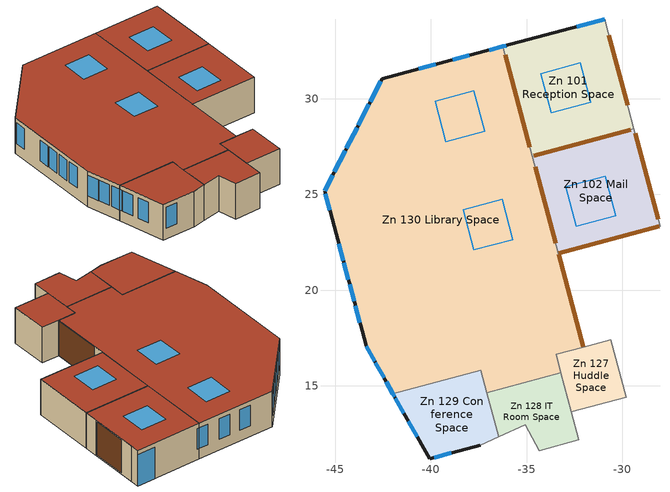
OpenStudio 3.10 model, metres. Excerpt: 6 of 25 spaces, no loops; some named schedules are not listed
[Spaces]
Zn 101 Reception Space
 floor outside (ExtSlabCarpet 4in ClimateZone 1-8): -30.94,34.15 -29.4,28.42 -34.71,27 -36.25,32.73 z0
 wall outside (MetalFrameWallU055): -30.94,34.15 -36.25,32.73 z0:3.05
 wall to Zn 130 Library Space (Interior Wall): -36.25,32.73 -34.71,27 z0:3.05
 wall to Zn 105 Phone Space (Interior Wall): -30.75,33.44 -30.94,34.15 z0:3.05
 wall to Zn 104 Corridor Space (Interior Wall): -29.7,29.53 -30.75,33.44 z0:3.05
 wall to Zn 103 Copy_Print Space (Interior Wall): -29.4,28.42 -29.7,29.53 z0:3.05
 wall to Zn 102 Mail Space (Interior Wall): -34.71,27 -29.4,28.42 z0:3.05
 window (Exterior Window - Fixed): -30.94,34.15 -32.4,33.76 z0:2.68; -36.08,32.77 -36.25,32.73 z0.91:2.68
 door inside (Interior Door): -36.13,32.3 -34.84,27.47 z0.27:2.67; -29.73,29.66 -30.71,33.31 z0.11:2.92; -34.63,27.02 -29.56,28.38 z0.11:2.93
 roof outside (FlatNonresWoodFramingAndOtherRoofU028): -34.71,27 -29.4,28.42 -30.94,34.15 -36.25,32.73 z3.05
 skylight (Skylight - Fixed): -33.71,29.25 -31.65,29.81 -32.2,31.87 -34.27,31.31 z3.05
Zn 130 Library Space
 floor outside (ExtSlabCarpet 4in ClimateZone 1-8): -36.25,32.73 -32.04,17.03 -33.47,16.65 -33.22,15.69 -37.09,14.65 -37.4,15.83 -41.99,14.6 -43.39,17.09 -45.56,25.18 -42.55,31.04 z0
 wall outside (MetalFrameWallU055): -36.25,32.73 -42.55,31.04 -45.56,25.18 -43.39,17.09 -41.99,14.6 z0:3.05
 wall to Zn 102 Mail Space: -33.35,21.92 -34.71,27 z0:3.05
 wall to Zn 111 Open Office Space: -32.04,17.03 -33.35,21.92 z0:3.05
 wall to Zn 127 Huddle Space: -33.22,15.69 -33.47,16.65 -32.04,17.03 z0:3.05
 wall to Zn 128 IT Room Space: -37.09,14.65 -33.22,15.69 z0:3.05
 wall to Zn 129 Conference Space: -41.99,14.6 -37.4,15.83 -37.09,14.65 z0:3.05
 window (Exterior Window - Fixed): -42.62,30.91 -43.18,29.83 / -43.24,29.7 -43.8,28.62 / -43.86,28.49 -44.42,27.41 / -44.49,27.28 -45.04,26.19 / -45.14,26 -45.56,25.18 / -45.52,25.04 -45.29,24.16 / -44.82,22.43 -44.59,21.55 / -44.55,21.42 -44.32,20.54 / -44.25,20.3 -44.02,19.42 / -43.95,19.18 -43.72,18.3 / -43.39,17.08 -42.94,16.28 / -42.9,16.21 -42.45,15.41 / -42.35,15.23 -41.99,14.6 / -36.25,32.73 -36.96,32.54 / -37.99,32.26 -38.87,32.03 / -39.76,31.79 -40.64,31.55 z0.91:2.68
 door inside: -33.5,22.46 -34.56,26.44 z0.34:2.63; -32.05,17.06 -33.34,21.87 z0.04:2.99
 roof outside (FlatNonresWoodFramingAndOtherRoofU028): -41.99,14.6 -37.4,15.83 -37.09,14.65 -33.22,15.69 -33.47,16.65 -32.04,17.03 -36.25,32.73 -42.55,31.04 -45.56,25.18 -43.39,17.09 z3.05
 skylight (Skylight - Fixed): -39.23,27.76 -37.2,28.31 -37.76,30.4 -39.79,29.86 z3.05; -37.76,22.1 -35.73,22.64 -36.29,24.74 -38.32,24.2 z3.05
Zn 102 Mail Space
 floor outside (ExtSlabCarpet 4in ClimateZone 1-8): -29.4,28.42 -28.04,23.35 -33.35,21.92 -34.71,27 z0
 wall to Zn 103 Copy_Print Space (Interior Wall): -28.04,23.35 -29.4,28.42 z0:3.05
 wall to Zn 111 Open Office Space (Interior Wall): -33.35,21.92 -28.04,23.35 z0:3.05
 door inside (Interior Door): -28.13,23.7 -29.34,28.2 z0.19:2.77; -33.32,21.94 -28.08,23.34 z0.05:3.02
 roof outside (FlatNonresWoodFramingAndOtherRoofU028): -33.35,21.92 -28.04,23.35 -29.4,28.42 -34.71,27 z3.05
 skylight (Skylight - Fixed): -32.41,23.34 -30.35,23.89 -30.9,25.96 -32.96,25.41 z3.05
Zn 127 Huddle Space
 floor outside (ExtSlabCarpet 4in ClimateZone 1-8): -30.62,17.41 -29.81,14.42 -32.67,13.65 -33.22,15.69 -33.47,16.65 z0
 wall to Zn 111 Open Office Space: -29.81,14.42 -30.62,17.41 -32.04,17.03 z0:3.05
 wall to Zn 126 Copy Space: -32.67,13.65 -29.81,14.42 z0:3.05
 wall to Zn 128 IT Room Space (Interior Wall): -33.22,15.69 -32.67,13.65 z0:3.05
 roof outside (FlatNonresWoodFramingAndOtherRoofU028): -32.67,13.65 -29.81,14.42 -30.62,17.41 -33.47,16.65 -33.22,15.69 z3.05
Zn 128 IT Room Space
 floor outside (ExtSlabCarpet 4in ClimateZone 1-8): -33.22,15.69 -32.28,12.18 -34.36,11.62 -35.09,12.97 -36.47,12.34 -37.09,14.65 z0
 wall to Zn 124 Conference Space: -36.47,12.34 -35.09,12.97 -34.36,11.62 z0:3.05
 wall to Zn 125 Electrical Space: -34.36,11.62 -32.28,12.18 z0:3.05
 wall to Zn 126 Copy Space: -32.28,12.18 -32.67,13.65 z0:3.05
 wall to Zn 129 Conference Space (Interior Wall): -37.09,14.65 -36.47,12.34 z0:3.05
 roof outside (FlatNonresWoodFramingAndOtherRoofU028): -34.36,11.62 -32.28,12.18 -33.22,15.69 -37.09,14.65 -36.47,12.34 -35.09,12.97 z3.05
Zn 129 Conference Space
 floor outside (ExtSlabCarpet 4in ClimateZone 1-8): -37.4,15.83 -36.47,12.34 -37.43,11.9 -40.08,11.19 -41.99,14.6 z0
 wall outside (MetalFrameWallU055): -41.99,14.6 -40.08,11.19 -37.43,11.9 z0:3.05
 wall to Zn 124 Conference Space: -37.43,11.9 -36.47,12.34 z0:3.05
 window (Exterior Window - Fixed): -41.99,14.6 -41.9,14.43 / -41.86,14.36 -41.41,13.56 / -41.18,13.15 -40.73,12.35 / -39.82,11.26 -38.94,11.5 z0.91:2.68
 roof outside (FlatNonresWoodFramingAndOtherRoofU028): -40.08,11.19 -37.43,11.9 -36.47,12.34 -37.4,15.83 -41.99,14.6 z3.05
[Site]
LOS ANGELES USC: Latitude {deg}=38.69; Longitude {deg}=-121.6; Time Zone {hr}=-8; Elevation {m}=54.5592; Terrain=Suburbs
[SizingPeriod:DesignDay] Barometric Pressure {Pa}=100663; Wind Speed {m/s}=0.6; Rain Indicator=No; Snow Indicator=No; Day of Month=21; Daylight Saving Time Indicator=No; Humidity Condition Type=Wetbulb; Dry-Bulb Temperature Range Modifier Type=DefaultMultipliers
Name | Maximum Dry-Bulb Temperature {C} | Daily Dry-Bulb Temperature Range {deltaC} | Wind Direction {deg} | Sky Clearness | Month | Day Type | Wetbulb or DewPoint at Maximum Dry-Bulb {C} | Solar Model Indicator | ASHRAE Clear Sky Optical Depth for Beam Irradiance | ASHRAE Clear Sky Optical Depth for Diffuse Irradiance
LOS ANGELES USC Ann Htg 99.6% Condns DB | 6.2 | 0 | 20 | 0 | 12 | WinterDesignDay | 6.2 | ASHRAEClearSky
LOS ANGELES USC  June .4% Condns DB=>MCWB | 32.3 | 8.2 | 260 |  | 6 | SummerDesignDay | 20.7 | ASHRAETau | 0.405 | 2.324
LOS ANGELES USC  July .4% Condns DB=>MCWB | 33.8 | 9.2 | 260 |  | 7 | SummerDesignDay | 22.1 | ASHRAETau | 0.402 | 2.401
LOS ANGELES USC  August .4% Condns DB=>MCWB | 33.7 | 9.6 | 260 |  | 8 | SummerDesignDay | 21.2 | ASHRAETau | 0.383 | 2.433
[Site:WaterMainsTemperature]
Calculation Method=Schedule; Temperature Schedule=WaterMainCZ09
[Building]
Building: North Axis {deg}=345
[Material]
Name | Roughness | Thickness {m} | Conductivity {W/m-K} | Density {kg/m3} | Specific Heat {J/kg-K} | Thermal Absorptance | Solar Absorptance | Visible Absorptance
1/2IN Gypsum; 1/2IN Gypsum 1 | Smooth | 0.0127 | 0.158656 | 640.739 | 1130.436 | 0.9 | 0.7 | 0.8
1IN Stucco | MediumRough | 0.0254 | 0.0359993 | 24.0277 | 1465.38 | 0.9 | 0.7 | 0.8
CP02 CARPET PAD | Smooth | 0.01905 | 0.0455183 | 288.332 | 1381.644 | 0.9 | 0.7 | 0.8
F04 Wall air space resistance | Smooth | 0.1524 | 0.940308 | 1.28148 | 1004.832
G01a 19mm gypsum board | MediumRough | 0.01905 | 0.158656 | 640.739 | 1130.436 | 0.9 | 0.7 | 0.8
I01 25mm insulation board | Smooth | 0.0889 | 0.0458645 | 11.2129 | 837.36
Metal Decking | Smooth | 0.0015875 | 45.3452 | 7820.53 | 502.416 | 0.9 | 0.7 | 0.8
Roof Membrane | MediumRough | 0.001524 | 1.19715 | 230.666 | 1256.04 | 0.85 | 0.92 | 0.85
Wall Ext - Board Insulation | Smooth | 0.0324307 | 0.0230188 | 16.0185 | 1130.436
Roof Insulation R-35 | Smooth | 0.141601 | 0.0230188 | 16.0185 | 1130.436
Floor Insulation R-20 | MediumRough | 0.0810768 | 0.0230188 | 16.0185 | 1130.436 | 0.9 | 0.7 | 0.8
[Material:NoMass]
Name | Roughness | Thermal Resistance {m2-K/W}
Metal Framed Wall - 16 in oc 5 in depth R-21 ins | Smooth | 0.718177
Interior Door Material | MediumSmooth | 0.290583
[Construction]
FlatNonresWoodFramingAndOtherRoofU028: Roof Membrane, Roof Insulation R-35, Metal Decking
MetalFrameWallU055: 1IN Stucco, 1/2IN Gypsum, Wall Ext - Board Insulation, 1/2IN Gypsum, Metal Framed Wall - 16 in oc 5 in depth R-21 ins, 1/2IN Gypsum
ExtSlabCarpet 4in ClimateZone 1-8: Floor Insulation R-20, 1/2IN Gypsum 1, CP02 CARPET PAD
Interior Wall: G01a 19mm gypsum board, F04 Wall air space resistance, I01 25mm insulation board, G01a 19mm gypsum board
Interior Door: Interior Door Material
Exterior Window - Fixed: Exterior Window - Fixed Material
Skylight - Fixed: Skylight - Fixed Material
[WindowMaterial:SimpleGlazingSystem]
Name | U-Factor {W/m2-K} | Solar Heat Gain Coefficient | Visible Transmittance
Exterior Window - Fixed Material | 1.93061 | 0.22 | 0.42
Skylight - Fixed Material | 3.29339 | 0.25 | 0.49
[Space] Building Story=Building Story 1
Name | Thermal Zone | Design Specification Outdoor Air Object
Zn 101 Reception Space; Zn 102 Mail Space | Zn Sys 1 Reception | Zn Sys 1 Reception Design Specification Outdoor Air
Zn 127 Huddle Space | Zn Sys 4 Open Office | Zn Sys 4 Open Office Design Specification Outdoor Air
Zn 128 IT Room Space | Zn Sys 8 IT and Elec | Zn Sys 8 IT and Elec Design Specification Outdoor Air
Zn 129 Conference Space | Zn Sys 2 Conference | Zn Sys 2 Conference Design Specification Outdoor Air
Zn 130 Library Space | Zn Sys 9 Library | Zn Sys 9 Library Design Specification Outdoor Air
[ThermalZone] Multiplier=1; Use Ideal Air Loads=No
Name | Primary Daylighting Control | Fraction of Zone Controlled by Primary Daylighting Control | Thermostat | Secondary Daylighting Control | Fraction of Zone Controlled by Secondary Daylighting Control
Zn Sys 1 Reception | Daylighting Control 1 | 0.671724 | Zn Sys 1 Reception Thermostat
Zn Sys 2 Conference | Daylighting Control 2 | 0.551943 | Zn Sys 2 Conference Thermostat | Daylighting Control 3 | 0.24334
Zn Sys 4 Open Office | Daylighting Control 6 | 0.486196 | Zn Sys 4 Open Office Thermostat
Zn Sys 8 IT and Elec |  |  | Zn Sys 8 IT and Elec Thermostat
Zn Sys 9 Library | Daylighting Control 7 | 0.697379 | Zn Sys 9 Library Thermostat | Daylighting Control 8 | 0.13693
[BuildingStory]
Building Story 1
[People:Definition] Number of People Calculation Method=People/Area; Fraction Radiant=0.3
Name | People per Space Floor Area {person/m2} | Sensible Heat Fraction
Zn 101 Reception Space People Definition | 0.355209 | 0.5
Zn 102 Mail Space People Definition | 0.0215278 | 0.555556
Zn 127 Huddle Space People Definition; Zn 129 Conference Space People Definition | 0.355209 | 0.6125
Zn 128 IT Room Space People Definition | 0.0538196 | 0.366667
Zn 130 Library Space People Definition | 0.0538196 | 0.555556
[People] Multiplier=1
Name | People Definition | Space or SpaceType | Number of People Schedule | Activity Level Schedule
Zn 101 Reception Space People | Zn 101 Reception Space People Definition | Zn 101 Reception Space | OfficeOccupancy | Zn 101 Reception Space People Activity Level
Zn 102 Mail Space People | Zn 102 Mail Space People Definition | Zn 102 Mail Space | OfficeOccupancy | Zn 102 Mail Space People Activity Level
Zn 127 Huddle Space People | Zn 127 Huddle Space People Definition | Zn 127 Huddle Space | OfficeOccupancy | Zn 127 Huddle Space People Activity Level
Zn 128 IT Room Space People | Zn 128 IT Room Space People Definition | Zn 128 IT Room Space | DataOccupancy | Zn 128 IT Room Space People Activity Level
Zn 129 Conference Space People | Zn 129 Conference Space People Definition | Zn 129 Conference Space | OfficeOccupancy | Zn 129 Conference Space People Activity Level
Zn 130 Library Space People | Zn 130 Library Space People Definition | Zn 130 Library Space | OfficeOccupancy | Zn 130 Library Space People Activity Level
[SpaceInfiltration:DesignFlowRate] Design Flow Rate Calculation Method=Flow/ExteriorWallArea; Flow per Exterior Surface Area {m3/s-m2}=0.00119482; Constant Term Coefficient=0; Temperature Term Coefficient=0; Velocity Term Coefficient=0.224052; Velocity Squared Term Coefficient=0; Density Basis=Outdoor
Name | Space or SpaceType | Schedule
Zn 101 Reception Space Space Infiltration Design Flow Rate 1 | Zn 101 Reception Space | OfficeInfiltration
Zn 102 Mail Space Space Infiltration Design Flow Rate 1 | Zn 102 Mail Space | OfficeInfiltration
Zn 127 Huddle Space Space Infiltration Design Flow Rate 1 | Zn 127 Huddle Space | OfficeInfiltration
Zn 128 IT Room Space Space Infiltration Design Flow Rate 1 | Zn 128 IT Room Space | DataInfiltration
Zn 129 Conference Space Space Infiltration Design Flow Rate 1 | Zn 129 Conference Space | OfficeInfiltration
Zn 130 Library Space Space Infiltration Design Flow Rate 1 | Zn 130 Library Space | OfficeInfiltration
[Lights:Definition] Design Level Calculation Method=Watts/Area; Fraction Radiant=0.97; Return Air Fraction=0
Name | Watts per Space Floor Area {W/m2}
Zn 101 Reception Space Regulated Lights Definition | 7.53474
Zn 102 Mail Space Regulated Lights Definition | 4.30556
Zn 127 Huddle Space Regulated Lights Definition; Zn 129 Conference Space Regulated Lights Definition | 8.07293
Zn 128 IT Room Space Regulated Lights Definition | 5.38196
Zn 130 Library Space Regulated Lights Definition | 6.45835
[Lights] Fraction Replaceable=1
Name | Lights Definition | Space or SpaceType | Schedule
Zn 101 Reception Space Regulated Lights | Zn 101 Reception Space Regulated Lights Definition | Zn 101 Reception Space | OfficeLights
Zn 102 Mail Space Regulated Lights | Zn 102 Mail Space Regulated Lights Definition | Zn 102 Mail Space | OfficeLights
Zn 127 Huddle Space Regulated Lights | Zn 127 Huddle Space Regulated Lights Definition | Zn 127 Huddle Space | OfficeLights
Zn 128 IT Room Space Regulated Lights | Zn 128 IT Room Space Regulated Lights Definition | Zn 128 IT Room Space | DataLights
Zn 129 Conference Space Regulated Lights | Zn 129 Conference Space Regulated Lights Definition | Zn 129 Conference Space | OfficeLights
Zn 130 Library Space Regulated Lights | Zn 130 Library Space Regulated Lights Definition | Zn 130 Library Space | OfficeLights
[ElectricEquipment:Definition] Design Level Calculation Method=Watts/Area; Fraction Latent=0; Fraction Radiant=0.2; Fraction Lost=0
Name | Watts per Space Floor Area {W/m2}
Zn 101 Reception Space Recepticle Loads Definition | 5.38196
Zn 102 Mail Space Recepticle Loads Definition | 2.15278
Zn 127 Huddle Space Recepticle Loads Definition; Zn 129 Conference Space Recepticle Loads Definition | 10.7639
Zn 128 IT Room Space Recepticle Loads Definition | 215.289
Zn 130 Library Space Recepticle Loads Definition | 16.1459
[ElectricEquipment]
Name | Electric Equipment Definition | Space or SpaceType | Schedule
Zn 101 Reception Space Recepticle Loads | Zn 101 Reception Space Recepticle Loads Definition | Zn 101 Reception Space | OfficeReceptacle
Zn 102 Mail Space Recepticle Loads | Zn 102 Mail Space Recepticle Loads Definition | Zn 102 Mail Space | OfficeReceptacle
Zn 127 Huddle Space Recepticle Loads | Zn 127 Huddle Space Recepticle Loads Definition | Zn 127 Huddle Space | OfficeReceptacle
Zn 128 IT Room Space Recepticle Loads | Zn 128 IT Room Space Recepticle Loads Definition | Zn 128 IT Room Space | DataReceptacle
Zn 129 Conference Space Recepticle Loads | Zn 129 Conference Space Recepticle Loads Definition | Zn 129 Conference Space | OfficeReceptacle
Zn 130 Library Space Recepticle Loads | Zn 130 Library Space Recepticle Loads Definition | Zn 130 Library Space | OfficeReceptacle
[ThermostatSetpoint:DualSetpoint]
Name | Heating Setpoint Temperature Schedule | Cooling Setpoint Temperature Schedule
Zn Sys 1 Reception Thermostat; Zn Sys 2 Conference Thermostat; Zn Sys 4 Open Office Thermostat; Zn Sys 9 Library Thermostat | OfficeHtgSetpt | OfficeClgSetpt
Zn Sys 8 IT and Elec Thermostat | DataHtgSetpt | DataClgSetpt
[DesignSpecification:OutdoorAir] Outdoor Air Method=Maximum
Name | Outdoor Air Flow per Person {m3/s-person} | Outdoor Air Flow per Floor Area {m3/s-m2}
Zn Sys 1 Reception Design Specification Outdoor Air | 0 | 0.00120405
Zn Sys 2 Conference Design Specification Outdoor Air | 0.00707921 | 0.000762
Zn Sys 4 Open Office Design Specification Outdoor Air | 0 | 0.000790997
Zn Sys 8 IT and Elec Design Specification Outdoor Air; Zn Sys 9 Library Design Specification Outdoor Air | 0 | 0.000762
[Daylighting:Control] Space=Zn 130 Library Space; Position Z-Coordinate {m}=0.762; Lighting Control Type=Continuous; Minimum Input Power Fraction for Continuous Dimming Control=0.1; Minimum Light Output Fraction for Continuous Dimming Control=0.1
Name | Position X-Coordinate {m} | Position Y-Coordinate {m} | Illuminance Setpoint {lux}
Daylighting Control 7 | -39.2345 | 31.8492 | 287.5
Daylighting Control 8 | -38.748 | 26.7086 | 1150
[ZoneVentilation:DesignFlowRate]
Zn Sys 3 Break Room Operable Window Ventilation: Schedule=AllOnHVACAvail; Design Flow Rate Calculation Method=Flow/Zone; Design Flow Rate {m3/s}=0.100121; Flow Rate per Zone Floor Area {m3/s-m2}=0; Flow Rate per Person {m3/s-person}=0; Air Changes per Hour {1/hr}=0; Ventilation Type=Intake; Fan Pressure Rise {Pa}=0; Fan Total Efficiency=1; Constant Term Coefficient=1; Temperature Term Coefficient=0; Velocity Term Coefficient=0; Velocity Squared Term Coefficient=0; Minimum Indoor Temperature {C}=-100; Maximum Indoor Temperature {C}=100; Delta Temperature {deltaC}=-100; Minimum Outdoor Temperature {C}=10; Maximum Outdoor Temperature {C}=32.2222; Maximum Wind Speed {m/s}=40; Density Basis=Outdoor
[Schedule:Day]
Zn 101 Reception Space People Activity Level Default Day: 24, 0, 146.536
Zn 102 Mail Space People Activity Level Default Day; Zn 130 Library Space People Activity Level Default Day: 24, 0, 131.882
Zn 127 Huddle Space People Activity Level Default Day; Zn 129 Conference Space People Activity Level Default Day: 24, 0, 117.228
Zn 128 IT Room Space People Activity Level Default Day: 24, 0, 219.803
[Schedule:Week]
WaterMainCZ09JanWk: WaterMainCZ09Jan, WaterMainCZ09Jan, WaterMainCZ09Jan, WaterMainCZ09Jan, WaterMainCZ09Jan, WaterMainCZ09Jan, WaterMainCZ09Jan, WaterMainCZ09Jan, WaterMainCZ09Jan, WaterMainCZ09Jan, WaterMainCZ09Jan, WaterMainCZ09Jan
WaterMainCZ09FebWk: WaterMainCZ09Feb, WaterMainCZ09Feb, WaterMainCZ09Feb, WaterMainCZ09Feb, WaterMainCZ09Feb, WaterMainCZ09Feb, WaterMainCZ09Feb, WaterMainCZ09Feb, WaterMainCZ09Feb, WaterMainCZ09Feb, WaterMainCZ09Feb, WaterMainCZ09Feb
WaterMainCZ09MarWk: WaterMainCZ09Mar, WaterMainCZ09Mar, WaterMainCZ09Mar, WaterMainCZ09Mar, WaterMainCZ09Mar, WaterMainCZ09Mar, WaterMainCZ09Mar, WaterMainCZ09Mar, WaterMainCZ09Mar, WaterMainCZ09Mar, WaterMainCZ09Mar, WaterMainCZ09Mar
WaterMainCZ09AprWk: WaterMainCZ09Apr, WaterMainCZ09Apr, WaterMainCZ09Apr, WaterMainCZ09Apr, WaterMainCZ09Apr, WaterMainCZ09Apr, WaterMainCZ09Apr, WaterMainCZ09Apr, WaterMainCZ09Apr, WaterMainCZ09Apr, WaterMainCZ09Apr, WaterMainCZ09Apr
OfficeOccupancyWk: OfficeOccupancySun, OfficeOccupancyWD, OfficeOccupancyWD, OfficeOccupancyWD, OfficeOccupancyWD, OfficeOccupancyWD, OfficeOccupancySat, OfficeOccupancySun, OnDay, OffDay, OfficeOccupancySun, OfficeOccupancySun
DataOccupancyWk: DataOccupancySun, DataOccupancyWD, DataOccupancyWD, DataOccupancyWD, DataOccupancyWD, DataOccupancyWD, DataOccupancySat, DataOccupancySun, OnDay, OffDay, DataOccupancySun, DataOccupancySun
OfficeReceptacleWk: OfficeReceptacleSun, OfficeReceptacleWD, OfficeReceptacleWD, OfficeReceptacleWD, OfficeReceptacleWD, OfficeReceptacleWD, OfficeReceptacleSat, OfficeReceptacleSun, OnDay, OffDay, OfficeReceptacleSun, OfficeReceptacleSun
DataReceptacleJanMaySepWk: DataReceptacleJanMaySep, DataReceptacleJanMaySep, DataReceptacleJanMaySep, DataReceptacleJanMaySep, DataReceptacleJanMaySep, DataReceptacleJanMaySep, DataReceptacleJanMaySep, DataReceptacleJanMaySep, OnDay, OffDay, DataReceptacleJanMaySep, DataReceptacleJanMaySep
DataReceptacleFebJunOctWk: DataReceptacleFebJunOct, DataReceptacleFebJunOct, DataReceptacleFebJunOct, DataReceptacleFebJunOct, DataReceptacleFebJunOct, DataReceptacleFebJunOct, DataReceptacleFebJunOct, DataReceptacleFebJunOct, OnDay, OffDay, DataReceptacleFebJunOct, DataReceptacleFebJunOct
DataReceptacleMarJulNovWk: DataReceptacleMarJulNov, DataReceptacleMarJulNov, DataReceptacleMarJulNov, DataReceptacleMarJulNov, DataReceptacleMarJulNov, DataReceptacleMarJulNov, DataReceptacleMarJulNov, DataReceptacleMarJulNov, OnDay, OffDay, DataReceptacleMarJulNov, DataReceptacleMarJulNov
DataReceptacleAprAugDecWk: DataReceptacleAprAugDec, DataReceptacleAprAugDec, DataReceptacleAprAugDec, DataReceptacleAprAugDec, DataReceptacleAprAugDec, DataReceptacleAprAugDec, DataReceptacleAprAugDec, DataReceptacleAprAugDec, OnDay, OffDay, DataReceptacleAprAugDec, DataReceptacleAprAugDec
OfficeInfiltrationWk: OfficeInfiltrationSun, OfficeInfiltrationWD, OfficeInfiltrationWD, OfficeInfiltrationWD, OfficeInfiltrationWD, OfficeInfiltrationWD, OfficeInfiltrationSat, OfficeInfiltrationSun, OfficeInfiltrationWD, OfficeInfiltrationWD, OfficeInfiltrationSun, OfficeInfiltrationSun
DataInfiltrationWk: DataInfiltrationSun, DataInfiltrationWD, DataInfiltrationWD, DataInfiltrationWD, DataInfiltrationWD, DataInfiltrationWD, DataInfiltrationSat, DataInfiltrationSun, DataInfiltrationWD, DataInfiltrationWD, DataInfiltrationSun, DataInfiltrationSun
OfficeLightsWk: OfficeLightsSun, OfficeLightsWD, OfficeLightsWD, OfficeLightsWD, OfficeLightsWD, OfficeLightsWD, OfficeLightsSat, OfficeLightsSun, OnDay, OffDay, OfficeLightsSun, OfficeLightsSun
DataLightsWk: DataLightsSun, DataLightsWD, DataLightsWD, DataLightsWD, DataLightsWD, DataLightsWD, DataLightsSat, DataLightsSun, OnDay, OffDay, DataLightsSun, DataLightsSun
OfficeClgSetptWk: OfficeClgSetptSun, OfficeClgSetptWD, OfficeClgSetptWD, OfficeClgSetptWD, OfficeClgSetptWD, OfficeClgSetptWD, OfficeClgSetptSat, OfficeClgSetptSun, OfficeClgSetptWD, OfficeClgSetptWD, OfficeClgSetptSun, OfficeClgSetptSun
DataClgSetptWk: DataClgSetptSun, DataClgSetptWD, DataClgSetptWD, DataClgSetptWD, DataClgSetptWD, DataClgSetptWD, DataClgSetptSat, DataClgSetptSun, DataClgSetptWD, DataClgSetptWD, DataClgSetptSun, DataClgSetptSun
OfficeHtgSetptWk: OfficeHtgSetptSun, OfficeHtgSetptWD, OfficeHtgSetptWD, OfficeHtgSetptWD, OfficeHtgSetptWD, OfficeHtgSetptWD, OfficeHtgSetptSat, OfficeHtgSetptSun, OfficeHtgSetptWD, OfficeHtgSetptWD, OfficeHtgSetptSun, OfficeHtgSetptSun
DataHtgSetptWk: DataHtgSetptSun, DataHtgSetptWD, DataHtgSetptWD, DataHtgSetptWD, DataHtgSetptWD, DataHtgSetptWD, DataHtgSetptSat, DataHtgSetptSun, DataHtgSetptWD, DataHtgSetptWD, DataHtgSetptSun, DataHtgSetptSun
AllOnHVACAvailWk: AllOnHVACAvailDay, AllOnHVACAvailDay, AllOnHVACAvailDay, AllOnHVACAvailDay, AllOnHVACAvailDay, AllOnHVACAvailDay, AllOnHVACAvailDay, AllOnHVACAvailDay, AllOnHVACAvailDay, AllOnHVACAvailDay, AllOnHVACAvailDay, AllOnHVACAvailDay
[Schedule:Year]
WaterMainCZ09: 1, 31, WaterMainCZ09JanWk, 2, 28, WaterMainCZ09FebWk, 3, 31, WaterMainCZ09MarWk, 4, 30, WaterMainCZ09AprWk, 5, 31, WaterMainCZ09MayWk, 6, 30, WaterMainCZ09JunWk, 7, 31, WaterMainCZ09JulWk, 8, 31, WaterMainCZ09AugWk, 9, 30, WaterMainCZ09SepWk, 10, 31, WaterMainCZ09OctWk, 11, 30, WaterMainCZ09NovWk, 12, 31, WaterMainCZ09DecWk
OfficeOccupancy: 12, 31, OfficeOccupancyWk
DataOccupancy: 12, 31, DataOccupancyWk
OfficeReceptacle: 12, 31, OfficeReceptacleWk
DataReceptacle: 1, 31, DataReceptacleJanMaySepWk, 2, 28, DataReceptacleFebJunOctWk, 3, 31, DataReceptacleMarJulNovWk, 4, 30, DataReceptacleAprAugDecWk, 5, 31, DataReceptacleJanMaySepWk, 6, 30, DataReceptacleFebJunOctWk, 7, 31, DataReceptacleMarJulNovWk, 8, 31, DataReceptacleAprAugDecWk, 9, 30, DataReceptacleJanMaySepWk, 10, 31, DataReceptacleFebJunOctWk, 11, 30, DataReceptacleMarJulNovWk, 12, 31, DataReceptacleAprAugDecWk
OfficeInfiltration: 12, 31, OfficeInfiltrationWk
DataInfiltration: 12, 31, DataInfiltrationWk
OfficeLights: 12, 31, OfficeLightsWk
DataLights: 12, 31, DataLightsWk
OfficeClgSetpt: 12, 31, OfficeClgSetptWk
DataClgSetpt: 12, 31, DataClgSetptWk
OfficeHtgSetpt: 12, 31, OfficeHtgSetptWk
DataHtgSetpt: 12, 31, DataHtgSetptWk
AllOnHVACAvail: 12, 31, AllOnHVACAvailWk
[Schedule:Ruleset]
Name | Default Day Schedule
Zn 101 Reception Space People Activity Level | Zn 101 Reception Space People Activity Level Default Day
Zn 102 Mail Space People Activity Level | Zn 102 Mail Space People Activity Level Default Day
Zn 127 Huddle Space People Activity Level | Zn 127 Huddle Space People Activity Level Default Day
Zn 128 IT Room Space People Activity Level | Zn 128 IT Room Space People Activity Level Default Day
Zn 129 Conference Space People Activity Level | Zn 129 Conference Space People Activity Level Default Day
Zn 130 Library Space People Activity Level | Zn 130 Library Space People Activity Level Default Day
